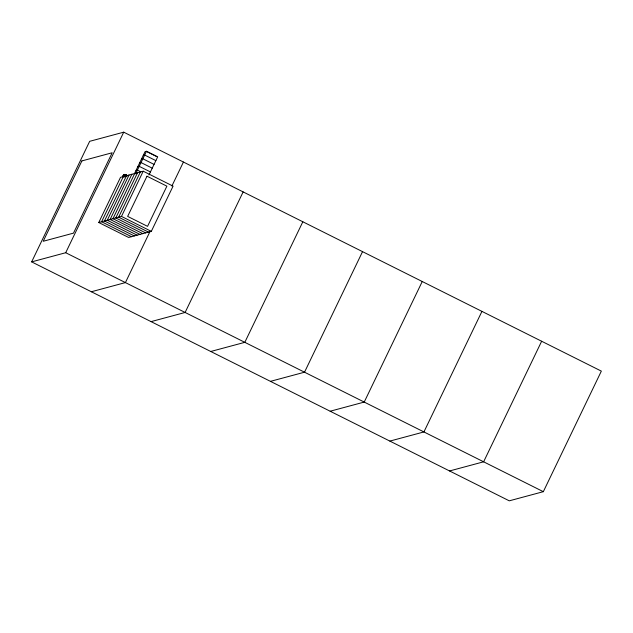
<?xml version="1.0" encoding="UTF-8"?>
<svg xmlns="http://www.w3.org/2000/svg" width="633" height="633" viewBox="0 0 633 633"><rect width="100%" height="100%" fill="white"/><g stroke="black" fill="none" stroke-linecap="round" stroke-linejoin="round"><path stroke-width="0.95" d="M124.21 175.206L124.187 175.578M126.742 176.235L123.989 174.7L124.907 174.479L124.598 175.112M125.722 175.183L125.492 175.555L125.801 174.93L126.157 175.665L126.268 175.167L125.769 175.57M123.38 176.33L123.736 175.681L101.604 221.756L131.45 236.695M124.266 176.678L124.416 176.362C122.446 176.251 123.467 174.352 124.851 174.399L126.829 175.665M123.38 176.061L123.799 175.262M123.72 175.349L124.021 174.716L123.245 176.472L123.981 176.749L122.929 176.156L123.609 174.74L124.021 174.985M123.799 175.76L123.459 176.37M123.72 176.235L123.91 175.839L123.237 176.203L124.527 176.844M125.065 175.341L125.255 174.953L123.965 174.637L123.055 176.528L124.147 175.665L125.192 176.291L125.492 175.665L125.152 176.275L124.052 175.855M122.929 176.156L124.559 175.199L126.845 176.275L126.964 175.808L124.495 174.494L123.522 176.393M124.867 174.732L124.867 174.463M124.606 175.998L124.907 175.373M125.136 174.89L125.025 175.325L125.255 174.661M124.725 176.061L125.025 175.428L124.535 176.021M125.722 174.89L125.073 176.235L125.429 174.961M125.801 175.199L126.189 175.325M125.92 175.262L125.73 176.132L126.307 176.077M125.54 176.465L125.84 175.839M126.268 175.428L126.655 175.555M126.347 175.982L126.616 175.341L126.465 176.045M31.65 261.88L89.672 141.325L123.728 132.17L601.35 371.12L543.328 491.675L509.272 500.83L31.65 261.88L65.705 252.725L543.328 491.675M65.705 252.725L123.728 132.17M98.764 222.515L120.523 177.311L143.224 171.211L173.078 186.142L151.319 231.354L128.618 237.454L98.764 222.515L121.465 216.415L151.319 231.354M123.641 176.362L124.519 174.558M123.839 176.298L124.851 174.399M124.084 176.243L124.432 175.634L123.752 175.175M124.559 175.199L124.242 175.934M124.867 175.024L125.279 174.716L124.63 176.061M125.556 175.903L126.252 175.104L125.563 176.528M126.196 176.306L126.719 175.333L125.397 175.665M126.426 176.021L126.735 175.396M129.037 175.024L107.278 220.229L137.132 235.167M131.87 174.257L110.118 219.469L139.964 234.4M134.552 173.497L145.068 151.651L146.484 151.263L157.68 156.865L148.977 174.953M134.71 173.497L112.951 218.701L142.805 233.64M135.604 173.869L146.484 151.263M137.551 172.738L115.792 217.942L145.645 232.881M140.391 171.97L118.632 217.182L148.478 232.113M121.465 216.415L143.224 171.211M150.156 231.18L125.413 282.595L91.35 291.75M171.907 185.975L183.428 162.04M243.135 191.91L185.113 312.465L151.058 321.619M302.835 221.779L244.813 342.334L210.757 351.481M362.535 251.649L304.52 372.204L270.465 381.351M422.243 281.519L364.22 402.074L330.165 411.221M481.942 311.381L423.928 431.943L389.865 441.09M541.65 341.25L483.628 461.805L449.572 470.96M122.992 176.132L123.522 175.65L124.701 176.362M124.218 175.808L124.448 175.436L123.799 175.594M124.756 174.7L124.155 175.214M125.959 175.792L126.189 175.127M124.028 175.586L124.448 175.341M143.248 155.417L144.672 155.038L155.868 160.632M141.436 159.184L142.86 158.804L154.048 164.398M139.624 162.95L141.04 162.57L152.237 168.172M137.812 166.716L139.228 166.337L150.425 171.939M136 170.483L137.416 170.103L140.858 171.828M124.796 174.621L123.87 175.206M123.878 174.969L124.654 174.795M124.796 174.985L125.255 174.858M123.277 176.219L123.53 176.148M125.381 175.808L125.651 176.093M126.679 175.412L104.437 220.996L134.291 235.927M146.872 151.643L156.818 156.62M124.369 174.684L125.105 174.969M125.421 175.119L126.038 175.436M123.846 174.945L124.559 175.365M124.195 175.222L125.263 175.839M123.625 175.349L124.551 175.824L124.21 176.528L123.277 176.061M123.403 175.887L124.297 176.393M123.126 176.504L123.981 176.931M81.894 160.909L43.21 241.276L73.483 233.142L112.168 152.767L81.894 160.909M146.991 176.211L127.652 216.391L147.552 226.353L166.89 186.165L146.991 176.211"/></g></svg>
